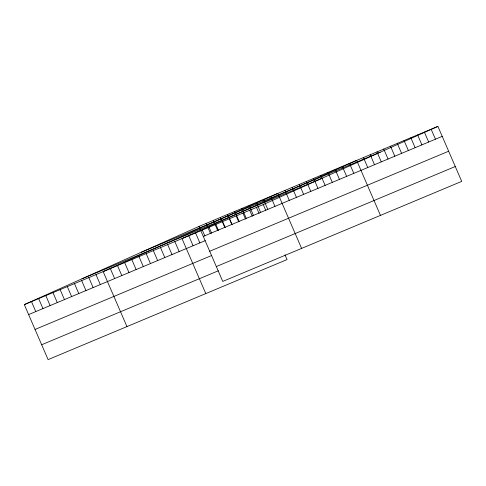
<?xml version="1.0" encoding="UTF-8"?>
<svg xmlns="http://www.w3.org/2000/svg" width="486" height="486" viewBox="0 0 486 486"><rect width="100%" height="100%" fill="white"/><g stroke="black" fill="none" stroke-linecap="round" stroke-linejoin="round"><path stroke-width="0.73" d="M284.996 254.84L287.044 259.573L48.096 359.61L24.3 304.619L198.956 226.427L437.904 126.39L461.7 181.381L222.752 281.418L198.956 226.427M24.3 304.619L263.248 204.582L437.904 126.39M141.323 252.234L380.271 152.197M81.94 278.818L320.888 178.781M203.27 236.396L442.217 136.359M28.613 314.588L205.274 240.631M209.697 251.256L448.651 151.219M35.041 329.447L211.708 255.484M216.325 266.559L455.273 166.522M41.668 344.75L218.329 270.793M431.137 129.227L435.45 139.196M424.363 132.064L428.676 142.027M417.596 134.895L421.909 144.864M410.822 137.732L415.141 147.701M404.054 140.563L408.368 150.532M397.287 143.4L401.6 153.369M390.513 146.231L394.826 156.2M383.746 149.068L388.059 159.037M376.972 151.905L381.285 161.868M370.204 154.736L374.518 164.705M363.431 157.573L367.75 167.542M380.459 215.389L356.663 160.404L182.007 238.596L205.803 293.58M349.495 163.405L353.808 173.374M342.326 166.406L346.64 176.375M335.158 169.407L339.471 179.377M327.989 172.409L332.303 182.378M320.821 175.41L325.134 185.379M313.652 178.411L317.966 188.38M306.484 181.412L310.797 191.381M299.315 184.413L303.629 194.382M292.147 187.414L296.46 197.383M284.978 190.415L289.291 200.384M301.606 248.401L277.81 193.416L103.154 271.607L126.949 326.592M270.641 196.417L274.955 206.386M263.473 199.418L267.786 209.387M263.248 204.582L265.836 210.566M256.304 202.419L260.618 212.388M256.48 207.419L259.068 213.403M249.136 205.42L253.449 215.389M249.707 210.256L252.295 216.234M241.967 208.421L246.28 218.39M242.939 213.087L245.527 219.071M234.799 211.422L239.112 221.391M236.166 215.924L238.754 221.902M227.63 214.423L231.944 224.392M229.398 218.755L231.986 224.739M222.624 221.592L225.212 227.57M220.462 217.424L224.775 227.393M215.857 224.423L218.445 230.407M213.293 220.425L217.607 230.394M209.089 227.26L211.677 233.237M206.125 223.426L210.438 233.395M202.316 230.097L204.904 236.075M195.548 232.928L199.861 242.897M188.775 235.765L193.088 245.734M174.839 241.597L179.152 251.566M167.67 244.598L171.983 254.567M160.501 247.599L164.815 257.568M153.333 250.6L157.646 260.569M146.165 253.601L150.478 263.57M138.996 256.602L143.309 266.571M131.828 259.603L136.141 269.572M124.659 262.604L128.972 272.573M117.491 265.605L121.804 275.574M110.322 268.606L114.635 278.575M95.985 274.608L100.298 284.577M88.817 277.609L93.13 287.578M81.648 280.61L85.961 290.579M74.48 283.611L78.793 293.58M67.311 286.612L71.624 296.582M60.143 289.613L64.456 299.583M52.974 292.615L57.287 302.584M45.806 295.616L50.119 305.585M38.637 298.617L42.95 308.586M31.468 301.618L35.782 311.587"/></g></svg>
